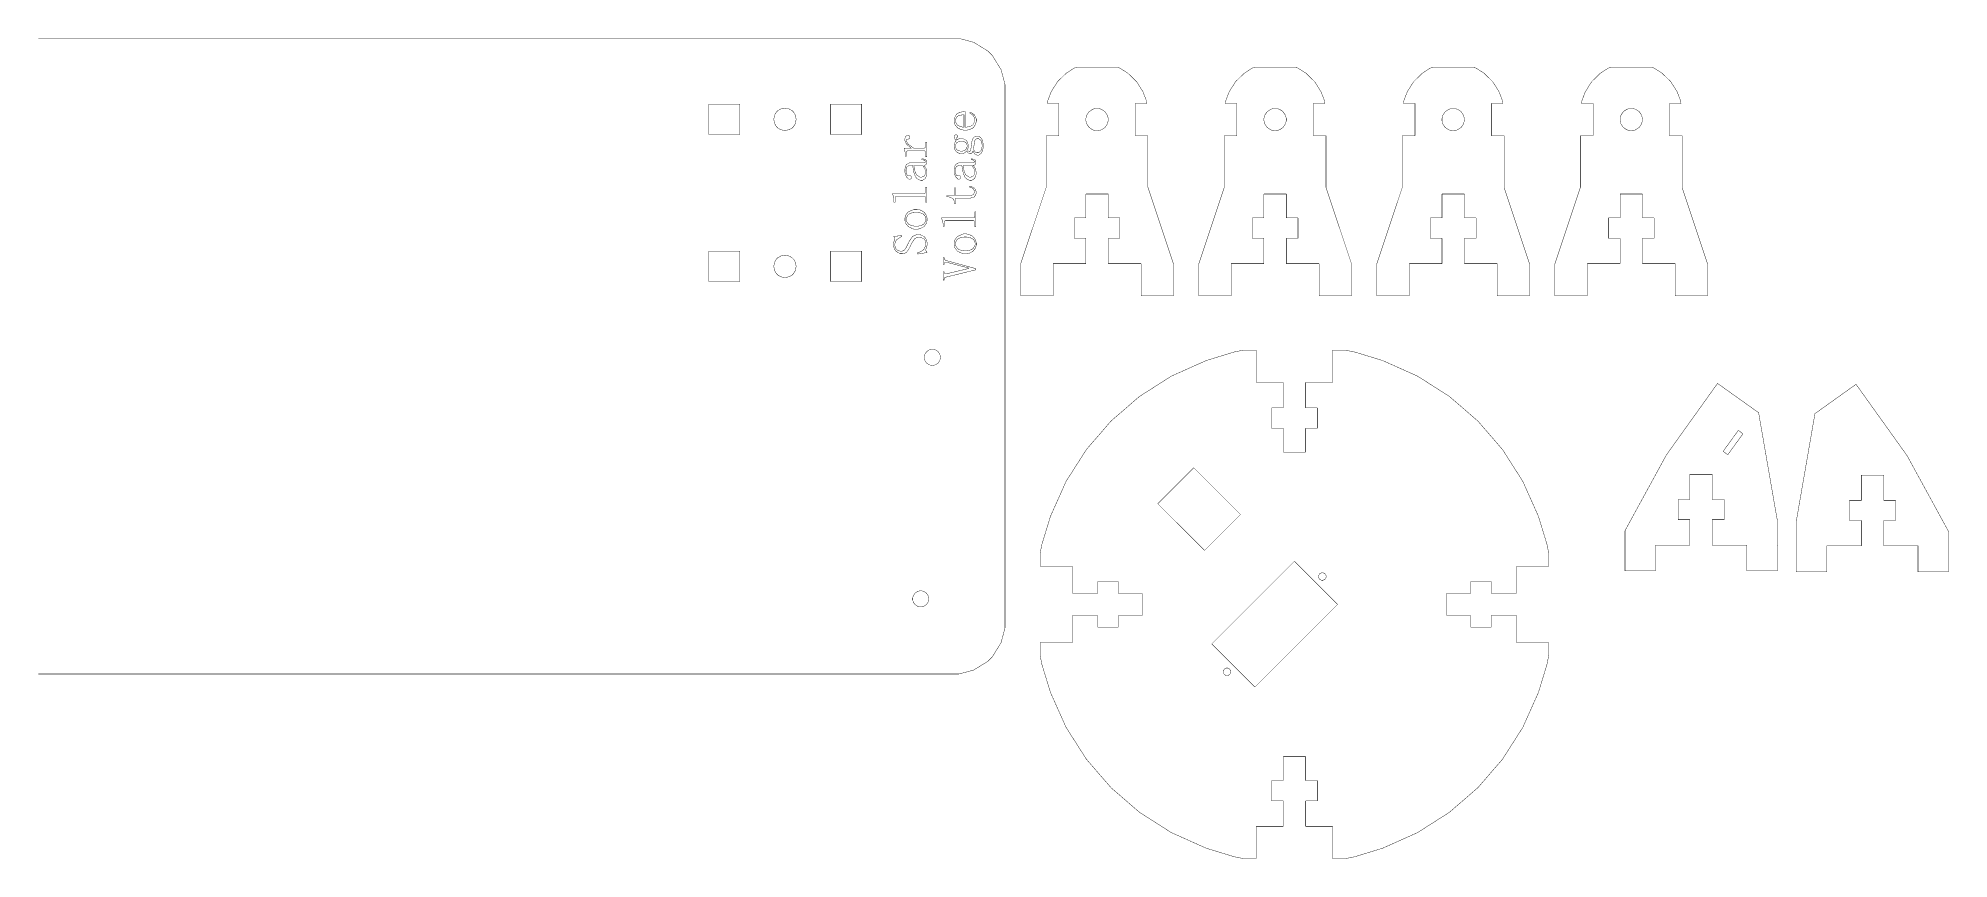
# Model space of a CAD drawing. Extents: x -5.2 to 9.6, y 2.9 to 9.3.
import ezdxf

# ---------------------------------------------------------------- set-up
doc = ezdxf.new("R2010")
doc.units = 0
doc.layers.get('0').update_dxf_attribs({"linetype": 'CONTINUOUS'})

msp = doc.modelspace()

# ---------------------------------------------------------------- linework, layer by layer
at = {"color": 0, "const_width": 0.003}
for points in [[(1.85889, 9.29937), (-5.22775, 9.29937)], [(2.25256, 8.90565), (2.25256, 8.94336), (2.22254, 9.05638), (2.15571, 9.16564), (2.13726, 9.18408), (2.11876, 9.20253), (2.0095, 9.26942), (1.89654, 9.29937), (1.85889, 9.29937)], [(2.80767, 9.07736), (2.78614, 9.06803), (2.72618, 9.02946), (2.65929, 8.96446), (2.60954, 8.88558), (2.58425, 8.8189), (2.57954, 8.7959)], [(3.12267, 9.07736), (2.80767, 9.07736)], [(3.35081, 8.7959), (3.34608, 8.8189), (3.32075, 8.88558), (3.271, 8.96446), (3.2041, 9.02946), (3.14415, 9.06803), (3.12267, 9.07736)], [(4.18565, 9.07736), (4.16411, 9.06803), (4.10411, 9.02946), (4.03722, 8.96446), (3.98753, 8.88558), (3.96224, 8.8189), (3.95751, 8.7959)], [(4.5006, 9.07736), (4.18565, 9.07736)], [(4.72874, 8.7959), (4.72401, 8.8189), (4.69868, 8.88558), (4.64899, 8.96446), (4.58208, 9.02946), (4.52208, 9.06803), (4.5006, 9.07736)], [(5.56358, 9.07736), (5.54204, 9.06803), (5.4821, 9.02946), (5.41521, 8.96446), (5.36546, 8.88558), (5.34017, 8.8189), (5.33544, 8.7959)], [(5.87858, 9.07736), (5.56358, 9.07736)], [(6.10672, 8.7959), (6.102, 8.8189), (6.07667, 8.88558), (6.02692, 8.96446), (5.96001, 9.02946), (5.90007, 9.06803), (5.87858, 9.07736)], [(6.94157, 9.07736), (6.92003, 9.06803), (6.86003, 9.02946), (6.79313, 8.96446), (6.74338, 8.88558), (6.7181, 8.8189), (6.71338, 8.7959)], [(7.25651, 9.07736), (6.94157, 9.07736)], [(7.48465, 8.7959), (7.47993, 8.8189), (7.45458, 8.88558), (7.40489, 8.96446), (7.338, 9.02946), (7.278, 9.06803), (7.25651, 9.07736)], [(2.25256, 4.77181), (2.25256, 8.90565)], [(2.57954, 8.7959), (2.66992, 8.7959)], [(2.66992, 8.7959), (2.66992, 8.5459)], [(3.26047, 8.5459), (3.26047, 8.7959)], [(3.26047, 8.7959), (3.35081, 8.7959)], [(3.95751, 8.7959), (4.04785, 8.7959)], [(4.04785, 8.7959), (4.04785, 8.5459)], [(4.6384, 8.7959), (4.72874, 8.7959)], [(4.6384, 8.5459), (4.6384, 8.7959)], [(5.33544, 8.7959), (5.42578, 8.7959)], [(5.42578, 8.7959), (5.42578, 8.5459)], [(6.01633, 8.7959), (6.10672, 8.7959)], [(6.01633, 8.5459), (6.01633, 8.7959)], [(6.71338, 8.7959), (6.80376, 8.7959)], [(6.80376, 8.7959), (6.80376, 8.5459)], [(7.39432, 8.7959), (7.48465, 8.7959)], [(7.39432, 8.5459), (7.39432, 8.7959)], [(2.57146, 8.5459), (2.57146, 8.14567)], [(2.57146, 8.5459), (2.66992, 8.5459)], [(3.26047, 8.5459), (3.35889, 8.5459)], [(3.35889, 8.14567), (3.35889, 8.5459)], [(3.94943, 8.5459), (4.04785, 8.5459)], [(3.94943, 8.5459), (3.94943, 8.14567)], [(4.6384, 8.5459), (4.73682, 8.5459)], [(4.73682, 8.14567), (4.73682, 8.5459)], [(5.32736, 8.5459), (5.42578, 8.5459)], [(5.32736, 8.5459), (5.32736, 8.14567)], [(6.01633, 8.5459), (6.11481, 8.5459)], [(6.11481, 8.14567), (6.11481, 8.5459)], [(6.70535, 8.5459), (6.80376, 8.5459)], [(6.70535, 8.5459), (6.70535, 8.14567)], [(7.39432, 8.5459), (7.49274, 8.5459)], [(7.49274, 8.14567), (7.49274, 8.5459)], [(2.57146, 8.14567), (2.37463, 7.55512)], [(3.55572, 7.55512), (3.35889, 8.14567)], [(3.94943, 8.14567), (3.75256, 7.55512)], [(4.93371, 7.55512), (4.73682, 8.14567)], [(5.32736, 8.14567), (5.13053, 7.55512)], [(6.31164, 7.55512), (6.11481, 8.14567)], [(6.70535, 8.14567), (6.50846, 7.55512)], [(7.68956, 7.55512), (7.49274, 8.14567)], [(2.87858, 7.90944), (2.87858, 8.09451)], [(2.87858, 8.09451), (3.05181, 8.09451)], [(3.05181, 7.90944), (3.05181, 8.09451)], [(4.25651, 8.09451), (4.42974, 8.09451)], [(4.25651, 7.90944), (4.25651, 8.09451)], [(4.42974, 7.90944), (4.42974, 8.09451)], [(5.63444, 8.09451), (5.80767, 8.09451)], [(5.63444, 7.90944), (5.63444, 8.09451)], [(5.80767, 7.90944), (5.80767, 8.09451)], [(7.01243, 8.09451), (7.18565, 8.09451)], [(7.01243, 7.90944), (7.01243, 8.09451)], [(7.18565, 7.90944), (7.18565, 8.09451)], [(2.78803, 7.75196), (2.78803, 7.90944)], [(2.78803, 7.90944), (2.87858, 7.90944)], [(3.05181, 7.90944), (3.14236, 7.90944)], [(3.14236, 7.75196), (3.14236, 7.90944)], [(4.16596, 7.90944), (4.25651, 7.90944)], [(4.16596, 7.75196), (4.16596, 7.90944)], [(4.42974, 7.90944), (4.52029, 7.90944)], [(4.52029, 7.75196), (4.52029, 7.90944)], [(5.54389, 7.90944), (5.63444, 7.90944)], [(5.54389, 7.75196), (5.54389, 7.90944)], [(5.80767, 7.90944), (5.89822, 7.90944)], [(5.89822, 7.75196), (5.89822, 7.90944)], [(6.92188, 7.90944), (7.01243, 7.90944)], [(6.92188, 7.75196), (6.92188, 7.90944)], [(7.18565, 7.90944), (7.27621, 7.90944)], [(7.27621, 7.75196), (7.27621, 7.90944)], [(2.78803, 7.75196), (2.87858, 7.75196)], [(2.87858, 7.55512), (2.87858, 7.75196)], [(3.05181, 7.55512), (3.05181, 7.75196)], [(3.05181, 7.75196), (3.14236, 7.75196)], [(4.16596, 7.75196), (4.25651, 7.75196)], [(4.25651, 7.55512), (4.25651, 7.75196)], [(4.42974, 7.75196), (4.52029, 7.75196)], [(4.42974, 7.55512), (4.42974, 7.75196)], [(5.54389, 7.75196), (5.63444, 7.75196)], [(5.63444, 7.55512), (5.63444, 7.75196)], [(5.80767, 7.75196), (5.89822, 7.75196)], [(5.80767, 7.55512), (5.80767, 7.75196)], [(6.92188, 7.75196), (7.01243, 7.75196)], [(7.01243, 7.55512), (7.01243, 7.75196)], [(7.18565, 7.75196), (7.27621, 7.75196)], [(7.18565, 7.55512), (7.18565, 7.75196)], [(2.37463, 7.55512), (2.37463, 7.30512)], [(2.62463, 7.55512), (2.87858, 7.55512)], [(2.62463, 7.55512), (2.62463, 7.30512)], [(3.05181, 7.55512), (3.30572, 7.55512)], [(3.30572, 7.55512), (3.30572, 7.30512)], [(3.55572, 7.55512), (3.55572, 7.30512)], [(3.75256, 7.55512), (3.75256, 7.30512)], [(4.00256, 7.55512), (4.25651, 7.55512)], [(4.00256, 7.55512), (4.00256, 7.30512)], [(4.42974, 7.55512), (4.68371, 7.55512)], [(4.68371, 7.55512), (4.68371, 7.30512)], [(4.93371, 7.55512), (4.93371, 7.30512)], [(5.13053, 7.55512), (5.13053, 7.30512)], [(5.38053, 7.55512), (5.63444, 7.55512)], [(5.38053, 7.55512), (5.38053, 7.30512)], [(5.80767, 7.55512), (6.06164, 7.55512)], [(6.06164, 7.55512), (6.06164, 7.30512)], [(6.31164, 7.55512), (6.31164, 7.30512)], [(6.50846, 7.55512), (6.50846, 7.30512)], [(6.75846, 7.55512), (7.01243, 7.55512)], [(6.75846, 7.55512), (6.75846, 7.30512)], [(7.18565, 7.55512), (7.43956, 7.55512)], [(7.43956, 7.55512), (7.43956, 7.30512)], [(7.68956, 7.55512), (7.68956, 7.30512)], [(2.62463, 7.30512), (2.37463, 7.30512)], [(3.55572, 7.30512), (3.30572, 7.30512)], [(4.00256, 7.30512), (3.75256, 7.30512)], [(4.93371, 7.30512), (4.68371, 7.30512)], [(5.38053, 7.30512), (5.13053, 7.30512)], [(6.31164, 7.30512), (6.06164, 7.30512)], [(6.75846, 7.30512), (6.50846, 7.30512)], [(7.68956, 7.30512), (7.43956, 7.30512)], [(4.09901, 6.88553), (4.02556, 6.87088), (3.80968, 6.80485), (3.54004, 6.68419), (3.2934, 6.52696), (3.07319, 6.33653), (2.88282, 6.11632), (2.72558, 5.86974), (2.60493, 5.60004), (2.5389, 5.38417), (2.52425, 5.31071)], [(4.19749, 6.88553), (4.09901, 6.88553)], [(4.19749, 6.88553), (4.19749, 6.63553)], [(4.88644, 6.88553), (4.78803, 6.88553)], [(4.78803, 6.88553), (4.78803, 6.63553)], [(6.46121, 5.31071), (6.4465, 5.38417), (6.38049, 5.60004), (6.25982, 5.86974), (6.1026, 6.11632), (5.91222, 6.33653), (5.692, 6.52696), (5.44536, 6.68419), (5.17572, 6.80485), (4.95985, 6.87088), (4.88644, 6.88553)], [(4.19749, 6.63553), (4.40614, 6.63553)], [(4.40614, 6.63553), (4.40614, 6.43869)], [(4.57937, 6.63553), (4.78803, 6.63553)], [(4.57937, 6.63553), (4.57937, 6.43869)], [(4.40614, 6.43869), (4.3156, 6.43869)], [(4.3156, 6.43869), (4.3156, 6.28119)], [(4.66992, 6.43869), (4.57937, 6.43869)], [(4.66992, 6.43869), (4.66992, 6.28119)], [(4.40614, 6.28119), (4.3156, 6.28119)], [(4.40614, 6.28119), (4.40614, 6.09614)], [(4.66992, 6.28119), (4.57937, 6.28119)], [(4.57937, 6.28119), (4.57937, 6.09614)], [(4.57937, 6.09614), (4.40614, 6.09614)], [(3.71322, 5.97488), (3.43485, 5.6965)], [(4.07514, 5.61301), (3.71322, 5.97488)], [(3.43485, 5.6965), (3.79676, 5.33458)], [(3.79676, 5.33458), (4.07514, 5.61301)], [(2.52425, 5.31071), (2.52425, 5.21229)], [(2.52425, 5.21229), (2.77425, 5.21229)], [(2.77425, 5.00364), (2.77425, 5.21229)], [(4.49274, 5.25108), (3.85243, 4.61079)], [(4.82682, 4.91704), (4.49274, 5.25108)], [(6.46121, 5.21229), (6.21121, 5.21229)], [(6.21121, 5.21229), (6.21121, 5.00364)], [(6.46121, 5.21229), (6.46121, 5.31071)], [(2.97108, 5.09418), (3.12858, 5.09418)], [(2.97108, 5.09418), (2.97108, 5.00364)], [(3.12858, 5.09418), (3.12858, 5.00364)], [(6.01438, 5.09418), (5.85693, 5.09418)], [(5.85693, 5.00364), (5.85693, 5.09418)], [(6.01438, 5.00364), (6.01438, 5.09418)], [(2.77425, 5.00364), (2.97108, 5.00364)], [(3.12858, 5.00364), (3.31358, 5.00364)], [(3.31358, 5.00364), (3.31358, 4.8304)], [(4.18653, 4.27675), (4.82682, 4.91704)], [(5.85693, 5.00364), (5.67188, 5.00364)], [(5.67188, 4.8304), (5.67188, 5.00364)], [(6.21121, 5.00364), (6.01438, 5.00364)], [(1.85889, 4.3781), (1.89654, 4.3781), (2.0095, 4.4081), (2.11876, 4.47499), (2.13726, 4.49343), (2.15571, 4.51193), (2.22254, 4.62115), (2.25256, 4.73415), (2.25256, 4.77181)], [(2.77425, 4.8304), (2.97108, 4.8304)], [(2.77425, 4.62175), (2.77425, 4.8304)], [(2.97108, 4.8304), (2.97108, 4.73986)], [(2.97108, 4.73986), (3.12858, 4.73986)], [(3.12858, 4.8304), (3.31358, 4.8304)], [(3.12858, 4.8304), (3.12858, 4.73986)], [(5.85693, 4.8304), (5.67188, 4.8304)], [(5.85693, 4.73986), (5.85693, 4.8304)], [(6.01438, 4.73986), (5.85693, 4.73986)], [(6.21121, 4.8304), (6.01438, 4.8304)], [(6.01438, 4.73986), (6.01438, 4.8304)], [(6.21121, 4.8304), (6.21121, 4.62175)], [(2.52425, 4.62175), (2.77425, 4.62175)], [(2.52425, 4.62175), (2.52425, 4.52333)], [(3.85243, 4.61079), (4.18653, 4.27675)], [(6.46121, 4.62175), (6.21121, 4.62175)], [(6.46121, 4.52333), (6.46121, 4.62175)], [(2.52425, 4.52333), (2.5389, 4.44993), (2.60493, 4.23406), (2.72558, 3.96436), (2.88282, 3.71778), (3.07319, 3.49756), (3.2934, 3.30713), (3.54004, 3.1499), (3.80968, 3.02924), (4.02556, 2.96322), (4.09901, 2.94851)], [(4.88644, 2.94851), (4.95985, 2.96322), (5.17572, 3.02924), (5.44536, 3.1499), (5.692, 3.30713), (5.91222, 3.49756), (6.1026, 3.71778), (6.25982, 3.96436), (6.38049, 4.23406), (6.4465, 4.44993), (6.46121, 4.52333)], [(-5.22775, 4.3781), (1.85889, 4.3781)], [(4.40614, 3.7379), (4.57937, 3.7379)], [(4.40614, 3.55285), (4.40614, 3.7379)], [(4.57937, 3.55285), (4.57937, 3.7379)], [(4.3156, 3.55285), (4.40614, 3.55285)], [(4.3156, 3.39535), (4.3156, 3.55285)], [(4.57937, 3.55285), (4.66992, 3.55285)], [(4.66992, 3.39535), (4.66992, 3.55285)], [(4.3156, 3.39535), (4.40614, 3.39535)], [(4.40614, 3.19851), (4.40614, 3.39535)], [(4.57937, 3.39535), (4.66992, 3.39535)], [(4.57937, 3.19851), (4.57937, 3.39535)], [(4.40614, 3.19851), (4.19749, 3.19851)], [(4.19749, 2.94851), (4.19749, 3.19851)], [(4.78803, 3.19851), (4.57937, 3.19851)], [(4.78803, 2.94851), (4.78803, 3.19851)], [(4.09901, 2.94851), (4.19749, 2.94851)], [(4.78803, 2.94851), (4.88644, 2.94851)]]:
    msp.add_lwpolyline(points, dxfattribs=at)
at = {"color": 5, "const_width": 0.003}
for points in [[(-0.03998, 8.79015), (0.19992, 8.79015), (0.19992, 8.55518), (-0.03998, 8.55518), (-0.03998, 8.79015)], [(0.48855, 8.73389), (0.49447, 8.73986), (0.5172, 8.75293), (0.5498, 8.75928), (0.58241, 8.75293), (0.60509, 8.73986), (0.61106, 8.73389), (0.61697, 8.72797), (0.6301, 8.70529), (0.63645, 8.67269), (0.6301, 8.64008), (0.61697, 8.6174), (0.61106, 8.61143), (0.60509, 8.60553), (0.58241, 8.59239), (0.5498, 8.58604), (0.5172, 8.59239), (0.49447, 8.60553), (0.48855, 8.61143), (0.48258, 8.6174), (0.46951, 8.64008), (0.46316, 8.67269), (0.46951, 8.70529), (0.48258, 8.72797), (0.48855, 8.73389)], [(0.90348, 8.79015), (1.14339, 8.79015), (1.14339, 8.55518), (0.90348, 8.55518), (0.90348, 8.79015)], [(-0.04004, 7.65132), (0.19992, 7.65132), (0.19992, 7.41639), (-0.04004, 7.41639), (-0.04004, 7.65132)], [(0.48855, 7.59511), (0.49447, 7.60107), (0.5172, 7.61415), (0.5498, 7.6205), (0.58236, 7.61415), (0.60509, 7.60107), (0.61106, 7.59511), (0.61697, 7.58919), (0.63005, 7.56651), (0.63639, 7.5339), (0.63005, 7.50131), (0.61697, 7.47863), (0.61106, 7.47265), (0.60509, 7.46669), (0.58236, 7.45361), (0.5498, 7.44726), (0.5172, 7.45361), (0.49447, 7.46674), (0.48855, 7.47265), (0.48258, 7.47863), (0.46951, 7.50131), (0.46316, 7.5339), (0.46951, 7.56651), (0.48258, 7.58919), (0.48855, 7.59511)], [(0.90343, 7.65132), (1.14339, 7.65132), (1.14339, 7.41639), (0.90343, 7.41639), (0.90343, 7.65132)], [(7.92785, 6.26417), (7.96386, 6.23807), (7.84636, 6.0759), (7.81033, 6.102), (7.92785, 6.26417)]]:
    msp.add_lwpolyline(points, close=True, dxfattribs=at)
at = {"color": 250, "const_width": 0.003}
for points in [[(1.94444, 8.73247), (1.94444, 8.61208), (1.95301, 8.61208), (1.97879, 8.616), (1.99881, 8.62511), (2.00168, 8.62771), (2.0045, 8.63032), (2.01878, 8.65901), (2.01878, 8.66857), (2.01878, 8.67676), (2.00944, 8.69906), (2.0076, 8.70128), (2.00569, 8.7035), (1.98286, 8.71962), (1.98014, 8.7206), (1.98313, 8.72803), (1.98583, 8.72732), (2.01247, 8.7105), (2.01508, 8.7079), (2.01768, 8.70535), (2.03071, 8.67557), (2.03071, 8.66558), (2.03071, 8.65782), (2.02507, 8.63456), (2.01204, 8.61344), (2.00836, 8.60981), (2.00461, 8.60622), (1.98122, 8.59369), (1.95361, 8.58832), (1.94444, 8.58832), (1.93593, 8.58832), (1.91043, 8.59369), (1.88683, 8.60622), (1.88276, 8.60981), (1.87864, 8.61344), (1.86436, 8.63379), (1.85824, 8.65543), (1.85824, 8.6626), (1.85824, 8.67486), (1.87435, 8.70817), (1.87761, 8.71164), (1.88081, 8.71517), (1.90392, 8.72732), (1.93431, 8.73247), (1.94444, 8.73247)], [(1.93554, 8.61208), (1.93554, 8.70725), (1.93007, 8.70751), (1.90674, 8.70518), (1.88857, 8.69819), (1.88574, 8.69607), (1.88286, 8.69396), (1.86865, 8.67046), (1.86865, 8.6626), (1.86865, 8.65354), (1.88346, 8.62858), (1.88644, 8.62619), (1.88943, 8.62386), (1.92399, 8.61208), (1.93554, 8.61208)], [(1.47325, 8.45003), (1.52669, 8.45003), (1.52274, 8.45253), (1.4924, 8.47917), (1.49029, 8.48199), (1.48817, 8.48486), (1.47771, 8.50896), (1.47771, 8.51693), (1.47771, 8.52274), (1.48318, 8.53863), (1.48432, 8.53999), (1.4854, 8.54135), (1.49631, 8.54818), (1.49994, 8.54818), (1.50293, 8.54818), (1.51113, 8.54508), (1.51188, 8.54443), (1.51258, 8.54383), (1.51633, 8.53592), (1.51633, 8.53326), (1.51633, 8.53049), (1.51258, 8.52279), (1.51188, 8.52214), (1.51113, 8.52154), (1.50119, 8.51964), (1.49994, 8.51986), (1.49804, 8.51986), (1.493, 8.51867), (1.49251, 8.51839), (1.49203, 8.51818), (1.48953, 8.51167), (1.48953, 8.50944), (1.48953, 8.50222), (1.50196, 8.48335), (1.50444, 8.48047), (1.50689, 8.47765), (1.54156, 8.45231), (1.54606, 8.45003), (1.62636, 8.45003), (1.62858, 8.45003), (1.63471, 8.45313), (1.63525, 8.45372), (1.63574, 8.45438), (1.63824, 8.46121), (1.63824, 8.46343), (1.63824, 8.4961), (1.64714, 8.4961), (1.64714, 8.38613), (1.63824, 8.38613), (1.63824, 8.41585), (1.63824, 8.41846), (1.63574, 8.42578), (1.63525, 8.42626), (1.63471, 8.42676), (1.62842, 8.42925), (1.62636, 8.42925), (1.50293, 8.42925), (1.50049, 8.42925), (1.49387, 8.42676), (1.49328, 8.42626), (1.49263, 8.42578), (1.48953, 8.41835), (1.48953, 8.41585), (1.48953, 8.38764), (1.48068, 8.38764), (1.48068, 8.39947), (1.48068, 8.40565), (1.47879, 8.42171), (1.47846, 8.42404), (1.47808, 8.42643), (1.47374, 8.44433), (1.47325, 8.44558), (1.47325, 8.45003)], [(1.99278, 8.47162), (1.99311, 8.47424), (1.99625, 8.49713), (1.99653, 8.49908), (1.99701, 8.50282), (2.00749, 8.53006), (2.00911, 8.53179), (2.01069, 8.53353), (2.02903, 8.54221), (2.03515, 8.54221), (2.04015, 8.54221), (2.05518, 8.53754), (2.06858, 8.52669), (2.07081, 8.5236), (2.07303, 8.52051), (2.08078, 8.49968), (2.08415, 8.47364), (2.08415, 8.4649), (2.08415, 8.45226), (2.07362, 8.41758), (2.07156, 8.41433), (2.06944, 8.41114), (2.04926, 8.39507), (2.04254, 8.39507), (2.03733, 8.39507), (2.02344, 8.40126), (2.02175, 8.40246), (2.02001, 8.40369), (2.00635, 8.42356), (2.00537, 8.42626), (2.00461, 8.42481), (1.99664, 8.41297), (1.99576, 8.41211), (1.99485, 8.41129), (1.98606, 8.4069), (1.98313, 8.4069), (1.97922, 8.4069), (1.96858, 8.41189), (1.9675, 8.41287), (1.96636, 8.41385), (1.95708, 8.42626), (1.95637, 8.42774), (1.95514, 8.42626), (1.94021, 8.41325), (1.93853, 8.41211), (1.93674, 8.41103), (1.92133, 8.40543), (1.91624, 8.40543), (1.90636, 8.40543), (1.87967, 8.41846), (1.87685, 8.42106), (1.87397, 8.42367), (1.86393, 8.43983), (1.85969, 8.45865), (1.85969, 8.4649), (1.85969, 8.47071), (1.86219, 8.48611), (1.86268, 8.48796), (1.86317, 8.48986), (1.87185, 8.50532), (1.8731, 8.50657), (1.87185, 8.50831), (1.86257, 8.52376), (1.86199, 8.52507), (1.86133, 8.52647), (1.85824, 8.53608), (1.85824, 8.53922), (1.85824, 8.54183), (1.86257, 8.5491), (1.86344, 8.54958), (1.86431, 8.55013), (1.87088, 8.55257), (1.8731, 8.55257), (1.87549, 8.55257), (1.88211, 8.55072), (1.88276, 8.55035), (1.88336, 8.54997), (1.88644, 8.54417), (1.88644, 8.54221), (1.88644, 8.54036), (1.8846, 8.53526), (1.88422, 8.53478), (1.88385, 8.53429), (1.87831, 8.5306), (1.87761, 8.53033), (1.87685, 8.53011), (1.87369, 8.52447), (1.87386, 8.5236), (1.87397, 8.52274), (1.87825, 8.51346), (1.87901, 8.51243), (1.87999, 8.51346), (1.89361, 8.52089), (1.8954, 8.52138), (1.89714, 8.52186), (1.91146, 8.52436), (1.91624, 8.52436), (1.92497, 8.52436), (1.94829, 8.51264), (1.95117, 8.51025), (1.954, 8.50792), (1.96392, 8.49186), (1.96821, 8.47168), (1.96821, 8.4649), (1.96821, 8.46083), (1.96636, 8.44976), (1.96599, 8.44851), (1.9656, 8.44732), (1.96126, 8.43739), (1.96078, 8.43664), (1.96126, 8.43565), (1.96744, 8.42828), (1.96821, 8.42774), (1.96892, 8.42725), (1.97396, 8.42475), (1.97564, 8.42475), (1.97786, 8.42475), (1.9841, 8.42725), (1.9846, 8.42774), (1.98508, 8.42828), (1.98757, 8.43457), (1.98757, 8.43664), (1.98807, 8.43989), (1.9924, 8.46903), (1.99278, 8.47162)], [(1.87978, 8.43739), (1.88163, 8.43554), (1.90756, 8.42626), (1.91624, 8.42626), (1.92383, 8.42626), (1.94456, 8.43494), (1.94667, 8.43664), (1.94874, 8.43837), (1.95931, 8.45828), (1.95931, 8.4649), (1.95931, 8.47217), (1.95003, 8.49229), (1.94819, 8.49388), (1.94629, 8.4955), (1.92372, 8.50358), (1.91624, 8.50358), (1.90713, 8.50358), (1.88163, 8.49431), (1.87978, 8.4924), (1.87793, 8.49056), (1.86865, 8.47136), (1.86865, 8.4649), (1.86865, 8.45806), (1.87793, 8.43929), (1.87978, 8.43739)], [(2.01357, 8.47526), (2.01318, 8.47233), (2.00885, 8.44135), (2.00836, 8.4381), (2.00933, 8.43593), (2.02111, 8.42042), (2.02251, 8.41954), (2.02387, 8.41872), (2.03788, 8.41433), (2.04254, 8.41433), (2.04812, 8.41433), (2.0631, 8.42551), (2.06489, 8.42774), (2.06657, 8.42996), (2.07531, 8.45844), (2.07531, 8.46789), (2.07531, 8.47792), (2.06847, 8.50558), (2.06711, 8.50803), (2.06569, 8.51053), (2.04829, 8.52285), (2.04254, 8.52285), (2.03842, 8.52285), (2.02718, 8.51981), (2.02621, 8.51915), (2.02518, 8.51856), (2.01899, 8.50928), (2.01878, 8.50803), (2.01828, 8.50558), (2.01394, 8.47825), (2.01357, 8.47526)], [(1.64339, 8.28722), (1.64426, 8.28515), (1.6486, 8.26389), (1.6486, 8.25678), (1.6486, 8.24642), (1.63807, 8.21767), (1.63601, 8.21517), (1.6339, 8.21272), (1.61372, 8.20025), (1.60699, 8.20025), (1.60086, 8.20025), (1.58262, 8.20606), (1.56603, 8.21951), (1.56321, 8.22336), (1.56033, 8.22721), (1.54844, 8.25776), (1.53982, 8.30333), (1.53862, 8.31472), (1.52083, 8.31472), (1.51465, 8.31472), (1.49783, 8.30925), (1.49625, 8.30811), (1.49462, 8.30701), (1.48665, 8.28494), (1.48665, 8.27756), (1.48665, 8.26867), (1.49338, 8.24365), (1.49474, 8.24192), (1.4961, 8.24018), (1.51036, 8.23394), (1.51188, 8.23443), (1.51286, 8.23497), (1.52274, 8.23497), (1.52371, 8.23443), (1.52468, 8.23394), (1.52968, 8.22547), (1.52968, 8.2226), (1.52968, 8.22021), (1.52664, 8.2136), (1.52604, 8.21294), (1.52539, 8.21235), (1.51747, 8.20921), (1.51486, 8.20921), (1.50851, 8.20921), (1.49149, 8.22537), (1.48953, 8.22857), (1.48753, 8.23182), (1.47771, 8.26503), (1.47771, 8.2761), (1.47771, 8.28728), (1.48699, 8.31825), (1.48882, 8.32069), (1.49067, 8.32319), (1.51329, 8.33556), (1.52083, 8.33556), (1.61887, 8.33556), (1.6224, 8.33556), (1.63265, 8.33746), (1.63303, 8.33778), (1.6334, 8.33817), (1.63525, 8.34403), (1.63525, 8.34597), (1.63525, 8.34858), (1.62967, 8.35585), (1.62858, 8.35633), (1.62744, 8.35688), (1.61431, 8.35932), (1.60997, 8.35932), (1.60997, 8.36675), (1.61719, 8.36675), (1.63758, 8.36057), (1.639, 8.35932), (1.64035, 8.35812), (1.64714, 8.34462), (1.64714, 8.34006), (1.64714, 8.33599), (1.64333, 8.32471), (1.64264, 8.32368), (1.64187, 8.32269), (1.6295, 8.31526), (1.62782, 8.31472), (1.6295, 8.31228), (1.64253, 8.28933), (1.64339, 8.28722)], [(1.5676, 8.2449), (1.56993, 8.24169), (1.5944, 8.22558), (1.6026, 8.22558), (1.60867, 8.22558), (1.62517, 8.23242), (1.62706, 8.23378), (1.6289, 8.23514), (1.63824, 8.25364), (1.63824, 8.25976), (1.63824, 8.2665), (1.6339, 8.28429), (1.63303, 8.28651), (1.63211, 8.28874), (1.61914, 8.31228), (1.6174, 8.31472), (1.54753, 8.31472), (1.5485, 8.30632), (1.5555, 8.27208), (1.56521, 8.24815), (1.5676, 8.2449)], [(2.02399, 8.28722), (2.02485, 8.28515), (2.02919, 8.26389), (2.02919, 8.25678), (2.02919, 8.24642), (2.01861, 8.21767), (2.01654, 8.21517), (2.01443, 8.21272), (1.99425, 8.20025), (1.98757, 8.20025), (1.98144, 8.20025), (1.96322, 8.20606), (1.94656, 8.21951), (1.94374, 8.22336), (1.94086, 8.22721), (1.92904, 8.25776), (1.92042, 8.30333), (1.91922, 8.31472), (1.90136, 8.31472), (1.89524, 8.31472), (1.87842, 8.30925), (1.87685, 8.30811), (1.87522, 8.30701), (1.86719, 8.28494), (1.86719, 8.27756), (1.86719, 8.26867), (1.87397, 8.24365), (1.87532, 8.24192), (1.87668, 8.24018), (1.8909, 8.23394), (1.89242, 8.23443), (1.89339, 8.23497), (1.90326, 8.23497), (1.90429, 8.23443), (1.90528, 8.23394), (1.91026, 8.22547), (1.91026, 8.2226), (1.91026, 8.22021), (1.90717, 8.2136), (1.90657, 8.21294), (1.90593, 8.21235), (1.898, 8.20921), (1.8954, 8.20921), (1.88906, 8.20921), (1.87207, 8.22537), (1.87011, 8.22857), (1.86811, 8.23182), (1.85824, 8.26503), (1.85824, 8.2761), (1.85824, 8.28728), (1.86751, 8.31825), (1.86942, 8.32069), (1.87125, 8.32319), (1.89382, 8.33556), (1.90136, 8.33556), (1.9994, 8.33556), (2.00293, 8.33556), (2.01318, 8.33746), (2.01357, 8.33778), (2.01394, 8.33817), (2.01579, 8.34403), (2.01579, 8.34597), (2.01579, 8.34858), (2.01019, 8.35585), (2.00911, 8.35633), (2.00797, 8.35688), (1.9949, 8.35932), (1.99056, 8.35932), (1.99056, 8.36675), (1.99778, 8.36675), (2.01812, 8.36057), (2.01953, 8.35932), (2.02089, 8.35812), (2.02772, 8.34462), (2.02772, 8.34006), (2.02772, 8.33599), (2.02393, 8.32471), (2.02322, 8.32368), (2.02246, 8.32269), (2.0101, 8.31526), (2.00836, 8.31472), (2.0101, 8.31228), (2.02311, 8.28933), (2.02399, 8.28722)], [(1.94819, 8.2449), (1.95053, 8.24169), (1.97493, 8.22558), (1.98313, 8.22558), (1.98921, 8.22558), (2.00569, 8.23242), (2.0076, 8.23378), (2.00944, 8.23514), (2.01878, 8.25364), (2.01878, 8.25976), (2.01878, 8.2665), (2.01443, 8.28429), (2.01357, 8.28651), (2.01269, 8.28874), (1.99968, 8.31228), (1.99794, 8.31472), (1.92806, 8.31472), (1.92904, 8.30632), (1.93608, 8.27208), (1.94581, 8.24815), (1.94819, 8.2449)], [(1.39296, 8.03233), (1.39296, 8.04867), (1.39296, 8.05501), (1.39046, 8.07194), (1.38997, 8.07389), (1.38949, 8.0759), (1.382, 8.09451), (1.38102, 8.09625), (1.38102, 8.09924), (1.62636, 8.09924), (1.62858, 8.09924), (1.63471, 8.10232), (1.63525, 8.10292), (1.63574, 8.10357), (1.63824, 8.1104), (1.63824, 8.11263), (1.63824, 8.14681), (1.64714, 8.14681), (1.64714, 8.03088), (1.63824, 8.03088), (1.63824, 8.06506), (1.63824, 8.06765), (1.63574, 8.07497), (1.63525, 8.07547), (1.63471, 8.07596), (1.62842, 8.0784), (1.62636, 8.0784), (1.41374, 8.0784), (1.41146, 8.0784), (1.40528, 8.07596), (1.40479, 8.07547), (1.40429, 8.07497), (1.40192, 8.06754), (1.40192, 8.06506), (1.40192, 8.03233), (1.39296, 8.03233)], [(1.87011, 8.08285), (1.98014, 8.08285), (1.98719, 8.08285), (2.00711, 8.08908), (2.00836, 8.09028), (2.00956, 8.09153), (2.01579, 8.10736), (2.01579, 8.11263), (2.01579, 8.1186), (2.00776, 8.13493), (2.00612, 8.13639), (2.0045, 8.13792), (1.98161, 8.14779), (1.97862, 8.14828), (1.98161, 8.15565), (1.98508, 8.15517), (2.01357, 8.14219), (2.01579, 8.14008), (2.01801, 8.13797), (2.02919, 8.11453), (2.02919, 8.10667), (2.02919, 8.09831), (2.01801, 8.07503), (2.01579, 8.07314), (2.01357, 8.07129), (1.984, 8.06207), (1.97418, 8.06207), (1.87011, 8.06207), (1.87011, 8.01747), (1.86122, 8.01747), (1.86122, 8.02935), (1.86122, 8.03663), (1.85189, 8.05647), (1.85004, 8.05832), (1.84814, 8.06022), (1.81907, 8.072), (1.81511, 8.07249), (1.80322, 8.07389), (1.80322, 8.08285), (1.86122, 8.08285), (1.86122, 8.14231), (1.87011, 8.14231), (1.87011, 8.08285)], [(1.50444, 7.95497), (1.5089, 7.95844), (1.55007, 7.97581), (1.56386, 7.97581), (1.57232, 7.97581), (1.59787, 7.97026), (1.62147, 7.95731), (1.6256, 7.95356), (1.62967, 7.94987), (1.64399, 7.92865), (1.65012, 7.90608), (1.65012, 7.89854), (1.65012, 7.89079), (1.64378, 7.86751), (1.62901, 7.8464), (1.62483, 7.84278), (1.62061, 7.83919), (1.59694, 7.82667), (1.5721, 7.82124), (1.56386, 7.82124), (1.54899, 7.82124), (1.5089, 7.83919), (1.50444, 7.84278), (1.49994, 7.8464), (1.48438, 7.86751), (1.47771, 7.89079), (1.47771, 7.89854), (1.47771, 7.90657), (1.48438, 7.9305), (1.49994, 7.9515), (1.50444, 7.95497)], [(1.50667, 7.86139), (1.50999, 7.85867), (1.53136, 7.84913), (1.55686, 7.845), (1.56538, 7.845), (1.57379, 7.845), (1.59901, 7.8489), (1.61951, 7.85801), (1.62261, 7.86063), (1.62571, 7.86322), (1.64122, 7.88976), (1.64122, 7.89854), (1.64122, 7.90419), (1.63618, 7.92101), (1.62446, 7.9356), (1.62115, 7.93793), (1.61778, 7.94032), (1.59717, 7.94851), (1.57329, 7.95199), (1.56538, 7.95199), (1.55686, 7.95199), (1.53136, 7.94814), (1.50999, 7.93901), (1.50667, 7.93642), (1.50331, 7.93381), (1.48665, 7.90739), (1.48665, 7.89854), (1.48665, 7.88926), (1.50331, 7.86415), (1.50667, 7.86139)], [(1.77349, 7.84201), (1.77349, 7.8584), (1.77349, 7.86475), (1.771, 7.88167), (1.77051, 7.88362), (1.77001, 7.88564), (1.76253, 7.90424), (1.76156, 7.90597), (1.76156, 7.90896), (2.00689, 7.90896), (2.00911, 7.90896), (2.01531, 7.91206), (2.01579, 7.91265), (2.01628, 7.91331), (2.01878, 7.92008), (2.01878, 7.92231), (2.01878, 7.95654), (2.02772, 7.95654), (2.02772, 7.84056), (2.01878, 7.84056), (2.01878, 7.87478), (2.01878, 7.87739), (2.01628, 7.88465), (2.01579, 7.88514), (2.01531, 7.88569), (2.00896, 7.88813), (2.00689, 7.88813), (1.79432, 7.88813), (1.79204, 7.88813), (1.78586, 7.88569), (1.78537, 7.88514), (1.78489, 7.88465), (1.78244, 7.87728), (1.78244, 7.87478), (1.78244, 7.84201), (1.77349, 7.84201)], [(1.55279, 7.74615), (1.5504, 7.74382), (1.52746, 7.70731), (1.52522, 7.70231), (1.52225, 7.69564), (1.50846, 7.66851), (1.49625, 7.64979), (1.49403, 7.64729), (1.49175, 7.64486), (1.47689, 7.63618), (1.4585, 7.63243), (1.45236, 7.63243), (1.44179, 7.63243), (1.41336, 7.64789), (1.41004, 7.65099), (1.40668, 7.65414), (1.39497, 7.6735), (1.38997, 7.69624), (1.38997, 7.70378), (1.38997, 7.71089), (1.39426, 7.72982), (1.39518, 7.73204), (1.39606, 7.73426), (1.40039, 7.74713), (1.40039, 7.75136), (1.40039, 7.75342), (1.39849, 7.7589), (1.39817, 7.7595), (1.39779, 7.76014), (1.39094, 7.76574), (1.38997, 7.76622), (1.4509, 7.77214), (1.45389, 7.76471), (1.44868, 7.76253), (1.41336, 7.73964), (1.41151, 7.73725), (1.40967, 7.73492), (1.40039, 7.70936), (1.40039, 7.70079), (1.40039, 7.69488), (1.40424, 7.67703), (1.41336, 7.6639), (1.41596, 7.66217), (1.41857, 7.66043), (1.44168, 7.65175), (1.44943, 7.65175), (1.45594, 7.65175), (1.47385, 7.65983), (1.47547, 7.6614), (1.47706, 7.66303), (1.48753, 7.67947), (1.50119, 7.70697), (1.50444, 7.71414), (1.50689, 7.72011), (1.53478, 7.76286), (1.53787, 7.76546), (1.54096, 7.76807), (1.57156, 7.78108), (1.58176, 7.78108), (1.59364, 7.78108), (1.62588, 7.76557), (1.62935, 7.76247), (1.63276, 7.75939), (1.64492, 7.73969), (1.65012, 7.71615), (1.65012, 7.70828), (1.65012, 7.70139), (1.64578, 7.68283), (1.64492, 7.68072), (1.64404, 7.67865), (1.63976, 7.66521), (1.63976, 7.66069), (1.63976, 7.65847), (1.64214, 7.6525), (1.64264, 7.65175), (1.64313, 7.65104), (1.64936, 7.64236), (1.65012, 7.64133), (1.57726, 7.62944), (1.57428, 7.63835), (1.58046, 7.64008), (1.60568, 7.65082), (1.62321, 7.66428), (1.6256, 7.66738), (1.62793, 7.67046), (1.63976, 7.69993), (1.63976, 7.70975), (1.63976, 7.71528), (1.63596, 7.73188), (1.62728, 7.74556), (1.62483, 7.74767), (1.62235, 7.74978), (1.5919, 7.76025), (1.58176, 7.76025), (1.57449, 7.76025), (1.55513, 7.74854), (1.55279, 7.74615)], [(1.88499, 7.76471), (1.88943, 7.76818), (1.93067, 7.78554), (1.94444, 7.78554), (1.9529, 7.78554), (1.97846, 7.78), (2.00201, 7.76699), (2.00612, 7.76324), (2.01019, 7.75956), (2.02453, 7.73839), (2.03071, 7.71582), (2.03071, 7.70828), (2.03071, 7.70053), (2.02436, 7.67725), (2.00956, 7.65608), (2.00537, 7.6525), (2.00114, 7.64893), (1.97749, 7.63639), (1.95269, 7.63097), (1.94444, 7.63097), (1.92958, 7.63097), (1.88943, 7.64893), (1.88499, 7.6525), (1.88053, 7.65608), (1.8649, 7.67725), (1.85824, 7.70053), (1.85824, 7.70828), (1.85824, 7.71631), (1.8649, 7.74024), (1.88053, 7.76124), (1.88499, 7.76471)], [(1.88721, 7.67111), (1.89051, 7.6684), (1.91189, 7.65886), (1.93744, 7.65474), (1.94596, 7.65474), (1.95432, 7.65474), (1.97954, 7.65864), (2.00006, 7.66775), (2.00315, 7.67036), (2.00624, 7.67296), (2.02175, 7.69949), (2.02175, 7.70828), (2.02175, 7.71392), (2.01671, 7.73074), (2.00499, 7.74533), (2.00168, 7.74767), (1.99832, 7.75006), (1.97771, 7.75825), (1.95389, 7.76172), (1.94596, 7.76172), (1.93744, 7.76172), (1.91189, 7.75786), (1.89051, 7.74875), (1.88721, 7.74615), (1.88385, 7.74354), (1.86719, 7.71712), (1.86719, 7.70828), (1.86719, 7.699), (1.88385, 7.67389), (1.88721, 7.67111)], [(1.78244, 7.55365), (1.78244, 7.54921), (1.77349, 7.54921), (1.77349, 7.60271), (1.78244, 7.60271), (1.78244, 7.59674), (1.78244, 7.59397), (1.78614, 7.58649), (1.78689, 7.58561), (1.7876, 7.58475), (1.80122, 7.5779), (1.80322, 7.57742), (2.02772, 7.51644), (2.02772, 7.5076), (1.80322, 7.45253), (1.80149, 7.45231), (1.78847, 7.44797), (1.78765, 7.44732), (1.78678, 7.44672), (1.78244, 7.43892), (1.78244, 7.43625), (1.78244, 7.42876), (1.77349, 7.42876), (1.77349, 7.49268), (1.78244, 7.49268), (1.78244, 7.48671), (1.78244, 7.48432), (1.78614, 7.47743), (1.78689, 7.47706), (1.7876, 7.47672), (1.79747, 7.47607), (1.79872, 7.47629), (1.97271, 7.51796), (1.97271, 7.52089), (1.80322, 7.56554), (1.80149, 7.56608), (1.78847, 7.56608), (1.78765, 7.56554), (1.78678, 7.56506), (1.78244, 7.55653), (1.78244, 7.55365)]]:
    msp.add_lwpolyline(points, close=True, dxfattribs=at)
at = {"color": 0, "const_width": 0.003}
for points in [[(3.05181, 8.6709), (3.05181, 8.67936), (3.04497, 8.70464), (3.02642, 8.73215), (2.99886, 8.75071), (2.97358, 8.75749), (2.96517, 8.75749), (2.95671, 8.75749), (2.93143, 8.75071), (2.90392, 8.73215), (2.88536, 8.70464), (2.87858, 8.67936), (2.87858, 8.6709), (2.87858, 8.66249), (2.88536, 8.63721), (2.90392, 8.60965), (2.93143, 8.5911), (2.95671, 8.58425), (2.96517, 8.58425), (2.97358, 8.58425), (2.99886, 8.5911), (3.02642, 8.60965), (3.04497, 8.63721), (3.05181, 8.66249), (3.05181, 8.6709)], [(4.42974, 8.6709), (4.42974, 8.67936), (4.4229, 8.70464), (4.40435, 8.73215), (4.37679, 8.75071), (4.35151, 8.75749), (4.3431, 8.75749), (4.33464, 8.75749), (4.30935, 8.75071), (4.28185, 8.73215), (4.26329, 8.70464), (4.25651, 8.67936), (4.25651, 8.6709), (4.25651, 8.66249), (4.26329, 8.63721), (4.28185, 8.60965), (4.30935, 8.5911), (4.33464, 8.58425), (4.3431, 8.58425), (4.35151, 8.58425), (4.37679, 8.5911), (4.40435, 8.60965), (4.4229, 8.63721), (4.42974, 8.66249), (4.42974, 8.6709)], [(5.80767, 8.6709), (5.80767, 8.67936), (5.80083, 8.70464), (5.78228, 8.73215), (5.75478, 8.75071), (5.72949, 8.75749), (5.72108, 8.75749), (5.71262, 8.75749), (5.68733, 8.75071), (5.65978, 8.73215), (5.64122, 8.70464), (5.63444, 8.67936), (5.63444, 8.6709), (5.63444, 8.66249), (5.64122, 8.63721), (5.65978, 8.60965), (5.68733, 8.5911), (5.71262, 8.58425), (5.72108, 8.58425), (5.72949, 8.58425), (5.75478, 8.5911), (5.78228, 8.60965), (5.80083, 8.63721), (5.80767, 8.66249), (5.80767, 8.6709)], [(7.18565, 8.6709), (7.18565, 8.67936), (7.17882, 8.70464), (7.16026, 8.73215), (7.13271, 8.75071), (7.10742, 8.75749), (7.09901, 8.75749), (7.09056, 8.75749), (7.06526, 8.75071), (7.03776, 8.73215), (7.01921, 8.70464), (7.01243, 8.67936), (7.01243, 8.6709), (7.01243, 8.66249), (7.01921, 8.63721), (7.03776, 8.60965), (7.06526, 8.5911), (7.09056, 8.58425), (7.09901, 8.58425), (7.10742, 8.58425), (7.13271, 8.5911), (7.16026, 8.60965), (7.17882, 8.63721), (7.18565, 8.66249), (7.18565, 8.6709)], [(1.75293, 6.82975), (1.75293, 6.83589), (1.74799, 6.85411), (1.7346, 6.87397), (1.71474, 6.88737), (1.6965, 6.89225), (1.69043, 6.89225), (1.68431, 6.89225), (1.66607, 6.88737), (1.64621, 6.87397), (1.63282, 6.85411), (1.62793, 6.83589), (1.62793, 6.82975), (1.62793, 6.82368), (1.63282, 6.80544), (1.64621, 6.7856), (1.66607, 6.77219), (1.68431, 6.76725), (1.69043, 6.76725), (1.6965, 6.76725), (1.71474, 6.77219), (1.7346, 6.7856), (1.74799, 6.80544), (1.75293, 6.82368), (1.75293, 6.82975)], [(7.76699, 6.62799), (7.37088, 6.07351), (7.05078, 5.48753), (7.05078, 5.17671), (7.05138, 5.17671), (7.05138, 5.17649), (7.2461, 5.17649), (7.2461, 5.17671), (7.28776, 5.17671), (7.28776, 5.37619), (7.55154, 5.37619), (7.55154, 5.57292), (7.46224, 5.57292), (7.46224, 5.72965), (7.55154, 5.72965), (7.55154, 5.9241), (7.72613, 5.9241), (7.72613, 5.72965), (7.81739, 5.72965), (7.81739, 5.57292), (7.72613, 5.57292), (7.72613, 5.37619), (7.99283, 5.37619), (7.99283, 5.17686), (8.03342, 5.17686), (8.03342, 5.17681), (8.23008, 5.17681), (8.23008, 5.37489), (8.22993, 5.37489), (8.22993, 5.37619), (8.23008, 5.37619), (8.23008, 5.57178), (8.22874, 5.57178), (8.0849, 6.40104), (7.76699, 6.62799)], [(8.83892, 6.6211), (9.23503, 6.06663), (9.55512, 5.48063), (9.55512, 5.16976), (9.55447, 5.16976), (9.55447, 5.16954), (9.35981, 5.16954), (9.35981, 5.16976), (9.31814, 5.16976), (9.31814, 5.36925), (9.05436, 5.36925), (9.05436, 5.56597), (9.14367, 5.56597), (9.14367, 5.72276), (9.05436, 5.72276), (9.05436, 5.91721), (8.87978, 5.91721), (8.87978, 5.72276), (8.78851, 5.72276), (8.78851, 5.56597), (8.87978, 5.56597), (8.87978, 5.36925), (8.61307, 5.36925), (8.61307, 5.16992), (8.37576, 5.16992), (8.37576, 5.36794), (8.37592, 5.36794), (8.37592, 5.36925), (8.37576, 5.36925), (8.37576, 5.56483), (8.37711, 5.56483), (8.52094, 6.39415), (8.83892, 6.6211)], [(4.73801, 5.13276), (4.73801, 5.13803), (4.72933, 5.15365), (4.71371, 5.16228), (4.7085, 5.16228), (4.70324, 5.16228), (4.68756, 5.15365), (4.67893, 5.13803), (4.67893, 5.13276), (4.67893, 5.12756), (4.68756, 5.11193), (4.70324, 5.10325), (4.7085, 5.10325), (4.71371, 5.10325), (4.72933, 5.11193), (4.73801, 5.12756), (4.73801, 5.13276)], [(1.66292, 4.95975), (1.66292, 4.96588), (1.65799, 4.9841), (1.64458, 5.00396), (1.62472, 5.01736), (1.6065, 5.02225), (1.60042, 5.02225), (1.59429, 5.02225), (1.57607, 5.01736), (1.55621, 5.00396), (1.54281, 4.9841), (1.53792, 4.96588), (1.53792, 4.95975), (1.53792, 4.95367), (1.54281, 4.93544), (1.55621, 4.91558), (1.57607, 4.90218), (1.59429, 4.89725), (1.60042, 4.89725), (1.6065, 4.89725), (1.62472, 4.90218), (1.64458, 4.91558), (1.65799, 4.93544), (1.66292, 4.95367), (1.66292, 4.95975)], [(4.00028, 4.39501), (4.00028, 4.40028), (3.9916, 4.41596), (3.97597, 4.42458), (3.97076, 4.42458), (3.9655, 4.42458), (3.94987, 4.41596), (3.94125, 4.40028), (3.94125, 4.39501), (3.94125, 4.38981), (3.94987, 4.37418), (3.9655, 4.3655), (3.97076, 4.3655), (3.97597, 4.3655), (3.9916, 4.37418), (4.00028, 4.38981), (4.00028, 4.39501)]]:
    msp.add_lwpolyline(points, close=True, dxfattribs=at)

doc.saveas('drawing.dxf')
